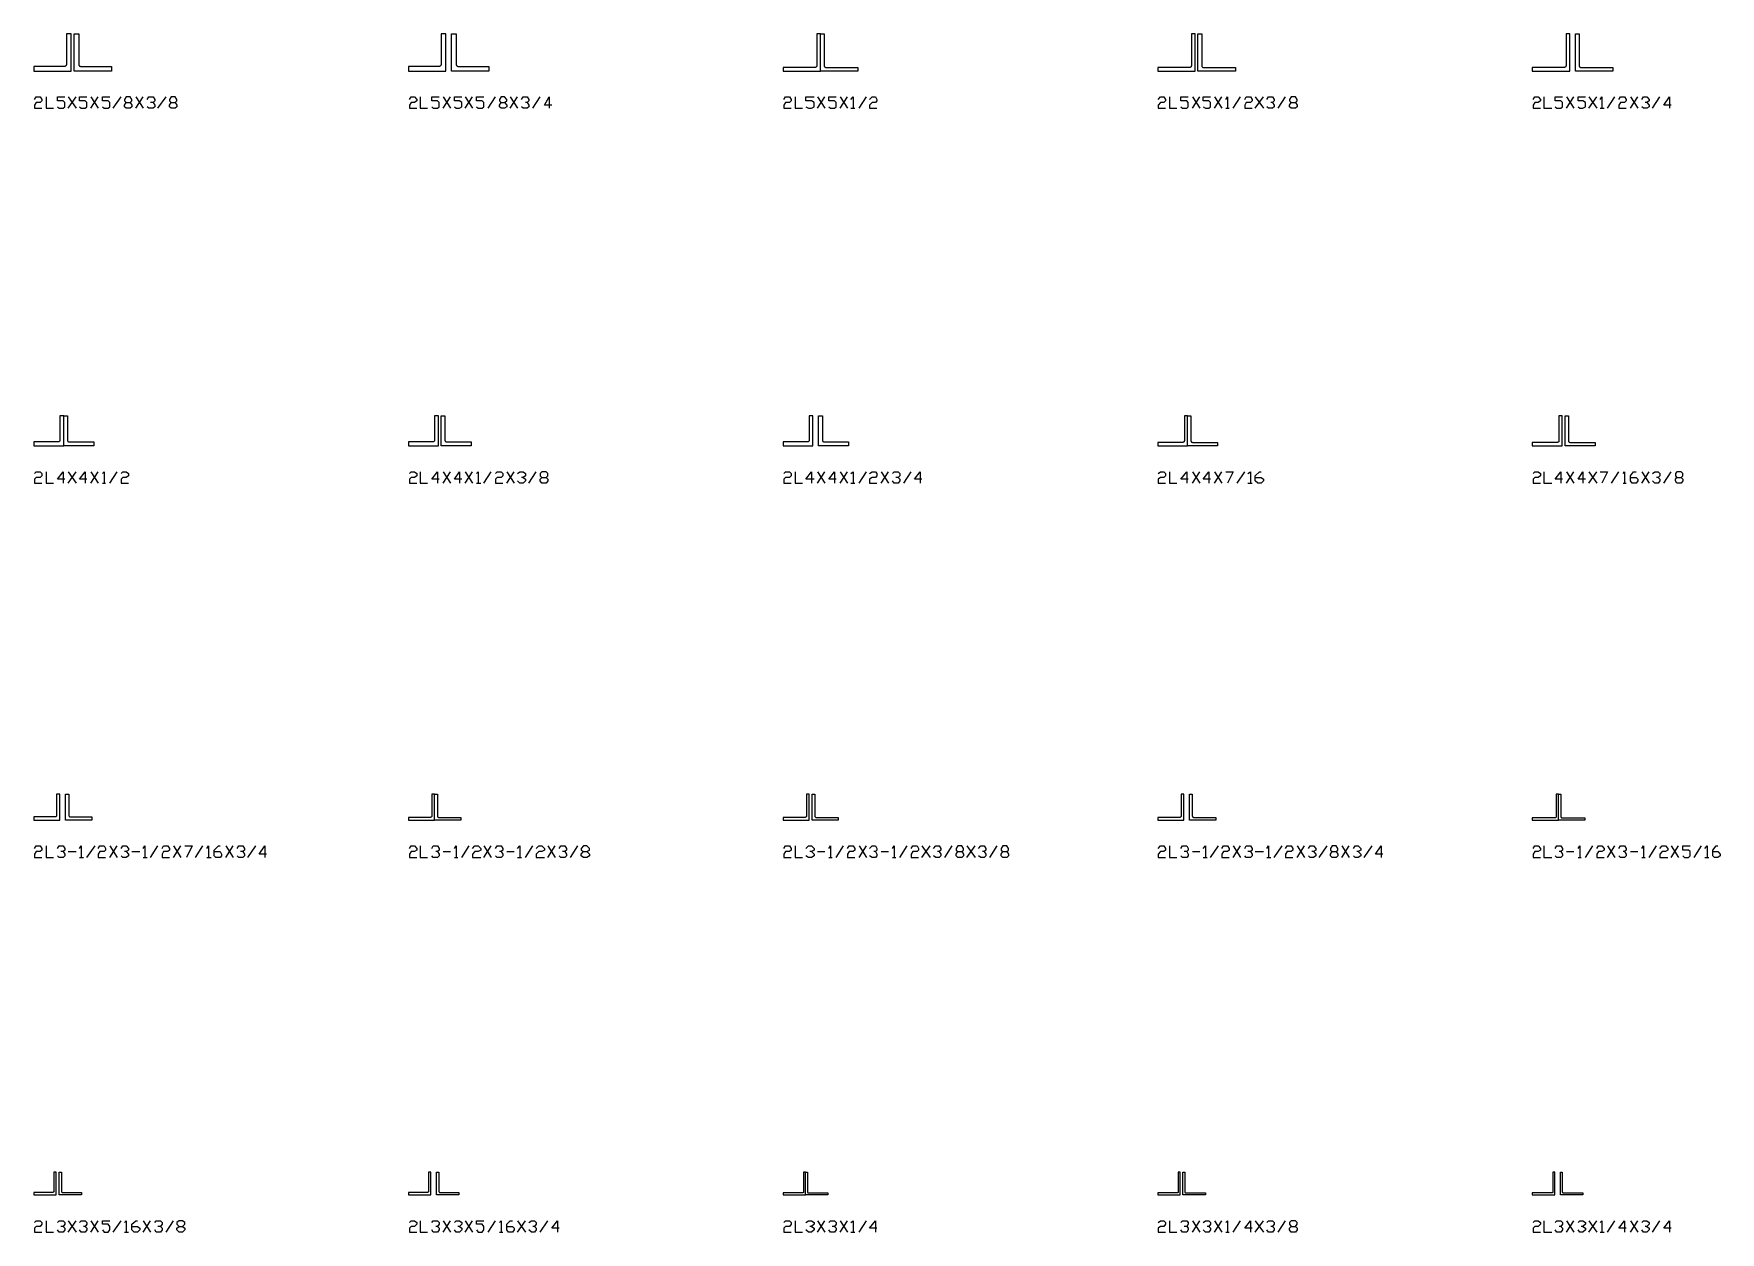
# Model space of a CAD drawing. Header units: inches. Extents: x 0 to 985, y -1555 to 12.
# Drawn here: x 250 to 475.1, y -355 to -195 of the extents above; entities that cross this region are included whole.
import ezdxf

# ---------------------------------------------------------------- set-up
doc = ezdxf.new("R2010")
doc.units = ezdxf.units.IN
doc.header["$MEASUREMENT"] = 0
doc.layers.add('AISC_STEEL', color=7, linetype='Continuous')

msp = doc.modelspace()

# ---------------------------------------------------------------- linework, layer by layer
at = {"color": 3, "lineweight": 0}
for points in [[(250.11, -203.76), (250.33, -203.43), (250.87, -203.43), (251.09, -203.76), (251.09, -203.97), (250.87, -204.19), (250.33, -204.19), (250.11, -204.52), (250.11, -204.96), (251.09, -204.96)], [(251.64, -203.43), (251.64, -204.96), (252.62, -204.96)], [(253.16, -204.74), (253.38, -204.96), (253.93, -204.96), (254.15, -204.74), (254.15, -204.19), (253.93, -203.97), (253.16, -203.97), (253.16, -203.43), (254.15, -203.43)], [(254.58, -204.96), (255.67, -203.43)], [(254.58, -203.43), (255.67, -204.96)], [(256.11, -204.74), (256.33, -204.96), (256.87, -204.96), (257.09, -204.74), (257.09, -204.19), (256.87, -203.97), (256.11, -203.97), (256.11, -203.43), (257.09, -203.43)], [(257.64, -204.96), (258.62, -203.43)], [(257.64, -203.43), (258.62, -204.96)], [(259.16, -204.74), (259.38, -204.96), (259.93, -204.96), (260.14, -204.74), (260.14, -204.19), (259.93, -203.97), (259.16, -203.97), (259.16, -203.43), (260.14, -203.43)], [(260.58, -204.96), (261.67, -203.43)], [(262.87, -204.19), (263.09, -204.52), (263.09, -204.74), (262.87, -204.96), (262.32, -204.96), (262.11, -204.74), (262.11, -204.52), (262.32, -204.19), (262.87, -204.19), (263.09, -203.97), (263.09, -203.76), (262.87, -203.43), (262.32, -203.43), (262.11, -203.76), (262.11, -203.97), (262.32, -204.19)], [(263.63, -204.96), (264.61, -203.43)], [(263.63, -203.43), (264.61, -204.96)], [(265.16, -203.76), (265.38, -203.43), (265.92, -203.43), (266.14, -203.76), (266.14, -203.97), (265.92, -204.19), (265.6, -204.19)], [(265.92, -204.19), (266.14, -204.52), (266.14, -204.74), (265.92, -204.96), (265.38, -204.96), (265.16, -204.74)], [(266.58, -204.96), (267.67, -203.43)], [(268.87, -204.19), (269.09, -204.52), (269.09, -204.74), (268.87, -204.96), (268.32, -204.96), (268.1, -204.74), (268.1, -204.52), (268.32, -204.19), (268.87, -204.19), (269.09, -203.97), (269.09, -203.76), (268.87, -203.43), (268.32, -203.43), (268.1, -203.76), (268.1, -203.97), (268.32, -204.19)], [(300.17, -203.76), (300.38, -203.43), (300.82, -203.43), (301.15, -203.76), (301.15, -203.97), (300.82, -204.19), (300.38, -204.19), (300.17, -204.52), (300.17, -204.96), (301.15, -204.96)], [(301.58, -203.43), (301.58, -204.96), (302.56, -204.96)], [(303.11, -204.74), (303.33, -204.96), (303.87, -204.96), (304.09, -204.74), (304.09, -204.19), (303.87, -203.97), (303.11, -203.97), (303.11, -203.43), (304.09, -203.43)], [(304.64, -204.96), (305.62, -203.43)], [(304.64, -203.43), (305.62, -204.96)], [(306.16, -204.74), (306.38, -204.96), (306.82, -204.96), (307.14, -204.74), (307.14, -204.19), (306.82, -203.97), (306.16, -203.97), (306.16, -203.43), (307.14, -203.43)], [(307.58, -204.96), (308.56, -203.43)], [(307.58, -203.43), (308.56, -204.96)], [(309.11, -204.74), (309.33, -204.96), (309.87, -204.96), (310.09, -204.74), (310.09, -204.19), (309.87, -203.97), (309.11, -203.97), (309.11, -203.43), (310.09, -203.43)], [(310.63, -204.96), (311.62, -203.43)], [(312.82, -204.19), (313.14, -204.52), (313.14, -204.74), (312.82, -204.96), (312.38, -204.96), (312.16, -204.74), (312.16, -204.52), (312.38, -204.19), (312.82, -204.19), (313.14, -203.97), (313.14, -203.76), (312.82, -203.43), (312.38, -203.43), (312.16, -203.76), (312.16, -203.97), (312.38, -204.19)], [(313.58, -204.96), (314.56, -203.43)], [(313.58, -203.43), (314.56, -204.96)], [(315.11, -203.76), (315.32, -203.43), (315.87, -203.43), (316.09, -203.76), (316.09, -203.97), (315.87, -204.19), (315.65, -204.19)], [(315.87, -204.19), (316.09, -204.52), (316.09, -204.74), (315.87, -204.96), (315.32, -204.96), (315.11, -204.74)], [(316.63, -204.96), (317.61, -203.43)], [(319.14, -204.52), (318.16, -204.52), (318.81, -203.43), (318.81, -204.96)], [(350.11, -203.76), (350.33, -203.43), (350.87, -203.43), (351.09, -203.76), (351.09, -203.97), (350.87, -204.19), (350.33, -204.19), (350.11, -204.52), (350.11, -204.96), (351.09, -204.96)], [(351.64, -203.43), (351.64, -204.96), (352.62, -204.96)], [(353.06, -204.74), (353.38, -204.96), (353.82, -204.96), (354.15, -204.74), (354.15, -204.19), (353.82, -203.97), (353.06, -203.97), (353.06, -203.43), (354.15, -203.43)], [(354.58, -204.96), (355.56, -203.43)], [(354.58, -203.43), (355.56, -204.96)], [(356.11, -204.74), (356.33, -204.96), (356.87, -204.96), (357.09, -204.74), (357.09, -204.19), (356.87, -203.97), (356.11, -203.97), (356.11, -203.43), (357.09, -203.43)], [(357.64, -204.96), (358.62, -203.43)], [(357.64, -203.43), (358.62, -204.96)], [(359.05, -203.76), (359.38, -203.43), (359.38, -204.96)], [(360.14, -204.96), (361.12, -203.43)], [(361.56, -203.76), (361.89, -203.43), (362.32, -203.43), (362.54, -203.76), (362.54, -203.97), (362.32, -204.19), (361.89, -204.19), (361.56, -204.52), (361.56, -204.96), (362.54, -204.96)], [(400.06, -203.76), (400.38, -203.43), (400.82, -203.43), (401.04, -203.76), (401.04, -203.97), (400.82, -204.19), (400.38, -204.19), (400.06, -204.52), (400.06, -204.96), (401.04, -204.96)], [(401.58, -203.43), (401.58, -204.96), (402.56, -204.96)], [(403.11, -204.74), (403.33, -204.96), (403.87, -204.96), (404.09, -204.74), (404.09, -204.19), (403.87, -203.97), (403.11, -203.97), (403.11, -203.43), (404.09, -203.43)], [(404.64, -204.96), (405.62, -203.43)], [(404.64, -203.43), (405.62, -204.96)], [(406.05, -204.74), (406.38, -204.96), (406.82, -204.96), (407.04, -204.74), (407.04, -204.19), (406.82, -203.97), (406.05, -203.97), (406.05, -203.43), (407.04, -203.43)], [(407.58, -204.96), (408.56, -203.43)], [(407.58, -203.43), (408.56, -204.96)], [(409.11, -203.76), (409.33, -203.43), (409.33, -204.96)], [(410.09, -204.96), (411.07, -203.43)], [(411.62, -203.76), (411.83, -203.43), (412.38, -203.43), (412.6, -203.76), (412.6, -203.97), (412.38, -204.19), (411.83, -204.19), (411.62, -204.52), (411.62, -204.96), (412.6, -204.96)], [(413.03, -204.96), (414.12, -203.43)], [(413.03, -203.43), (414.12, -204.96)], [(414.56, -203.76), (414.78, -203.43), (415.32, -203.43), (415.54, -203.76), (415.54, -203.97), (415.32, -204.19), (415.11, -204.19)], [(415.32, -204.19), (415.54, -204.52), (415.54, -204.74), (415.32, -204.96), (414.78, -204.96), (414.56, -204.74)], [(416.09, -204.96), (417.07, -203.43)], [(418.38, -204.19), (418.6, -204.52), (418.6, -204.74), (418.38, -204.96), (417.83, -204.96), (417.61, -204.74), (417.61, -204.52), (417.83, -204.19), (418.38, -204.19), (418.6, -203.97), (418.6, -203.76), (418.38, -203.43), (417.83, -203.43), (417.61, -203.76), (417.61, -203.97), (417.83, -204.19)], [(450.11, -203.76), (450.33, -203.43), (450.77, -203.43), (451.09, -203.76), (451.09, -203.97), (450.77, -204.19), (450.33, -204.19), (450.11, -204.52), (450.11, -204.96), (451.09, -204.96)], [(451.53, -203.43), (451.53, -204.96), (452.62, -204.96)], [(453.06, -204.74), (453.27, -204.96), (453.82, -204.96), (454.04, -204.74), (454.04, -204.19), (453.82, -203.97), (453.06, -203.97), (453.06, -203.43), (454.04, -203.43)], [(454.58, -204.96), (455.56, -203.43)], [(454.58, -203.43), (455.56, -204.96)], [(456.11, -204.74), (456.33, -204.96), (456.76, -204.96), (457.09, -204.74), (457.09, -204.19), (456.76, -203.97), (456.11, -203.97), (456.11, -203.43), (457.09, -203.43)], [(457.53, -204.96), (458.62, -203.43)], [(457.53, -203.43), (458.62, -204.96)], [(459.05, -203.76), (459.27, -203.43), (459.27, -204.96)], [(460.03, -204.96), (461.02, -203.43)], [(461.56, -203.76), (461.78, -203.43), (462.32, -203.43), (462.54, -203.76), (462.54, -203.97), (462.32, -204.19), (461.78, -204.19), (461.56, -204.52), (461.56, -204.96), (462.54, -204.96)], [(463.09, -204.96), (464.07, -203.43)], [(463.09, -203.43), (464.07, -204.96)], [(464.61, -203.76), (464.83, -203.43), (465.27, -203.43), (465.6, -203.76), (465.6, -203.97), (465.27, -204.19), (465.05, -204.19)], [(465.27, -204.19), (465.6, -204.52), (465.6, -204.74), (465.27, -204.96), (464.83, -204.96), (464.61, -204.74)], [(466.03, -204.96), (467.01, -203.43)], [(468.54, -204.52), (467.56, -204.52), (468.32, -203.43), (468.32, -204.96)], [(359.05, -204.96), (359.6, -204.96)], [(409.11, -204.96), (409.54, -204.96)], [(459.05, -204.96), (459.6, -204.96)], [(250.11, -253.7), (250.33, -253.48), (250.87, -253.48), (251.09, -253.7), (251.09, -254.03), (250.87, -254.25), (250.33, -254.25), (250.11, -254.47), (250.11, -255.01), (251.09, -255.01)], [(251.64, -253.48), (251.64, -255.01), (252.62, -255.01)], [(254.15, -254.47), (253.16, -254.47), (253.93, -253.48), (253.93, -255.01)], [(254.58, -255.01), (255.67, -253.48)], [(254.58, -253.48), (255.67, -255.01)], [(257.09, -254.47), (256.11, -254.47), (256.87, -253.48), (256.87, -255.01)], [(257.64, -255.01), (258.62, -253.48)], [(257.64, -253.48), (258.62, -255.01)], [(259.16, -253.7), (259.38, -253.48), (259.38, -255.01)], [(260.14, -255.01), (261.12, -253.48)], [(261.67, -253.7), (261.89, -253.48), (262.32, -253.48), (262.65, -253.7), (262.65, -254.03), (262.32, -254.25), (261.89, -254.25), (261.67, -254.47), (261.67, -255.01), (262.65, -255.01)], [(300.17, -253.7), (300.38, -253.48), (300.82, -253.48), (301.15, -253.7), (301.15, -254.03), (300.82, -254.25), (300.38, -254.25), (300.17, -254.47), (300.17, -255.01), (301.15, -255.01)], [(301.58, -253.48), (301.58, -255.01), (302.56, -255.01)], [(304.09, -254.47), (303.11, -254.47), (303.87, -253.48), (303.87, -255.01)], [(304.64, -255.01), (305.62, -253.48)], [(304.64, -253.48), (305.62, -255.01)], [(307.14, -254.47), (306.16, -254.47), (306.82, -253.48), (306.82, -255.01)], [(307.58, -255.01), (308.56, -253.48)], [(307.58, -253.48), (308.56, -255.01)], [(309.11, -253.7), (309.33, -253.48), (309.33, -255.01)], [(310.09, -255.01), (311.07, -253.48)], [(311.62, -253.7), (311.83, -253.48), (312.38, -253.48), (312.6, -253.7), (312.6, -254.03), (312.38, -254.25), (311.83, -254.25), (311.62, -254.47), (311.62, -255.01), (312.6, -255.01)], [(313.14, -255.01), (314.12, -253.48)], [(313.14, -253.48), (314.12, -255.01)], [(314.56, -253.7), (314.89, -253.48), (315.32, -253.48), (315.65, -253.7), (315.65, -254.03), (315.32, -254.25), (315.11, -254.25)], [(315.32, -254.25), (315.65, -254.47), (315.65, -254.68), (315.32, -255.01), (314.89, -255.01), (314.56, -254.68)], [(316.09, -255.01), (317.07, -253.48)], [(318.38, -254.25), (318.59, -254.47), (318.59, -254.68), (318.38, -255.01), (317.83, -255.01), (317.61, -254.68), (317.61, -254.47), (317.83, -254.25), (318.38, -254.25), (318.59, -254.03), (318.59, -253.7), (318.38, -253.48), (317.83, -253.48), (317.61, -253.7), (317.61, -254.03), (317.83, -254.25)], [(350.11, -253.7), (350.33, -253.48), (350.87, -253.48), (351.09, -253.7), (351.09, -254.03), (350.87, -254.25), (350.33, -254.25), (350.11, -254.47), (350.11, -255.01), (351.09, -255.01)], [(351.64, -253.48), (351.64, -255.01), (352.62, -255.01)], [(354.15, -254.47), (353.06, -254.47), (353.82, -253.48), (353.82, -255.01)], [(354.58, -255.01), (355.56, -253.48)], [(354.58, -253.48), (355.56, -255.01)], [(357.09, -254.47), (356.11, -254.47), (356.87, -253.48), (356.87, -255.01)], [(357.64, -255.01), (358.62, -253.48)], [(357.64, -253.48), (358.62, -255.01)], [(359.05, -253.7), (359.38, -253.48), (359.38, -255.01)], [(360.14, -255.01), (361.12, -253.48)], [(361.56, -253.7), (361.89, -253.48), (362.32, -253.48), (362.54, -253.7), (362.54, -254.03), (362.32, -254.25), (361.89, -254.25), (361.56, -254.47), (361.56, -255.01), (362.54, -255.01)], [(363.09, -255.01), (364.07, -253.48)], [(363.09, -253.48), (364.07, -255.01)], [(364.61, -253.7), (364.83, -253.48), (365.38, -253.48), (365.6, -253.7), (365.6, -254.03), (365.38, -254.25), (365.05, -254.25)], [(365.38, -254.25), (365.6, -254.47), (365.6, -254.68), (365.38, -255.01), (364.83, -255.01), (364.61, -254.68)], [(366.14, -255.01), (367.12, -253.48)], [(368.54, -254.47), (367.56, -254.47), (368.32, -253.48), (368.32, -255.01)], [(400.06, -253.7), (400.38, -253.48), (400.82, -253.48), (401.04, -253.7), (401.04, -254.03), (400.82, -254.25), (400.38, -254.25), (400.06, -254.47), (400.06, -255.01), (401.04, -255.01)], [(401.58, -253.48), (401.58, -255.01), (402.56, -255.01)], [(404.09, -254.47), (403.11, -254.47), (403.87, -253.48), (403.87, -255.01)], [(404.64, -255.01), (405.62, -253.48)], [(404.64, -253.48), (405.62, -255.01)], [(407.04, -254.47), (406.05, -254.47), (406.82, -253.48), (406.82, -255.01)], [(407.58, -255.01), (408.56, -253.48)], [(407.58, -253.48), (408.56, -255.01)], [(409.11, -253.48), (410.09, -253.48), (409.33, -255.01)], [(410.63, -255.01), (411.62, -253.48)], [(412.05, -253.7), (412.38, -253.48), (412.38, -255.01)], [(413.03, -254.25), (413.8, -254.25), (414.12, -254.47), (414.12, -254.68), (413.8, -255.01), (413.36, -255.01), (413.03, -254.68), (413.03, -254.03), (413.58, -253.48), (413.8, -253.48)], [(450.11, -253.7), (450.33, -253.48), (450.77, -253.48), (451.09, -253.7), (451.09, -254.03), (450.77, -254.25), (450.33, -254.25), (450.11, -254.47), (450.11, -255.01), (451.09, -255.01)], [(451.53, -253.48), (451.53, -255.01), (452.62, -255.01)], [(454.04, -254.47), (453.06, -254.47), (453.82, -253.48), (453.82, -255.01)], [(454.58, -255.01), (455.56, -253.48)], [(454.58, -253.48), (455.56, -255.01)], [(457.09, -254.47), (456.11, -254.47), (456.76, -253.48), (456.76, -255.01)], [(457.53, -255.01), (458.62, -253.48)], [(457.53, -253.48), (458.62, -255.01)], [(459.05, -253.48), (460.03, -253.48), (459.27, -255.01)], [(460.58, -255.01), (461.56, -253.48)], [(462.11, -253.7), (462.32, -253.48), (462.32, -255.01)], [(463.09, -254.25), (463.85, -254.25), (464.07, -254.47), (464.07, -254.68), (463.85, -255.01), (463.31, -255.01), (463.09, -254.68), (463.09, -254.03), (463.52, -253.48), (463.85, -253.48)], [(464.61, -255.01), (465.6, -253.48)], [(464.61, -253.48), (465.6, -255.01)], [(466.03, -253.7), (466.36, -253.48), (466.8, -253.48), (467.01, -253.7), (467.01, -254.03), (466.8, -254.25), (466.58, -254.25)], [(466.8, -254.25), (467.01, -254.47), (467.01, -254.68), (466.8, -255.01), (466.36, -255.01), (466.03, -254.68)], [(467.56, -255.01), (468.54, -253.48)], [(469.85, -254.25), (470.07, -254.47), (470.07, -254.68), (469.85, -255.01), (469.3, -255.01), (469.09, -254.68), (469.09, -254.47), (469.3, -254.25), (469.85, -254.25), (470.07, -254.03), (470.07, -253.7), (469.85, -253.48), (469.3, -253.48), (469.09, -253.7), (469.09, -254.03), (469.3, -254.25)], [(259.16, -255.01), (259.6, -255.01)], [(309.11, -255.01), (309.65, -255.01)], [(359.05, -255.01), (359.6, -255.01)], [(412.05, -255.01), (412.6, -255.01)], [(462.11, -255.01), (462.54, -255.01)], [(250.11, -303.76), (250.33, -303.43), (250.87, -303.43), (251.09, -303.76), (251.09, -303.98), (250.87, -304.19), (250.33, -304.19), (250.11, -304.52), (250.11, -304.96), (251.09, -304.96)], [(251.64, -303.43), (251.64, -304.96), (252.62, -304.96)], [(253.16, -303.76), (253.38, -303.43), (253.93, -303.43), (254.15, -303.76), (254.15, -303.98), (253.93, -304.19), (253.6, -304.19)], [(256.11, -303.76), (256.33, -303.43), (256.33, -304.96)], [(257.09, -304.96), (258.18, -303.43)], [(258.62, -303.76), (258.83, -303.43), (259.38, -303.43), (259.6, -303.76), (259.6, -303.98), (259.38, -304.19), (258.83, -304.19), (258.62, -304.52), (258.62, -304.96), (259.6, -304.96)], [(260.14, -304.96), (261.12, -303.43)], [(260.14, -303.43), (261.12, -304.96)], [(261.67, -303.76), (261.89, -303.43), (262.32, -303.43), (262.65, -303.76), (262.65, -303.98), (262.32, -304.19), (262.11, -304.19)], [(264.61, -303.76), (264.83, -303.43), (264.83, -304.96)], [(265.6, -304.96), (266.58, -303.43)], [(267.12, -303.76), (267.34, -303.43), (267.89, -303.43), (268.1, -303.76), (268.1, -303.98), (267.89, -304.19), (267.34, -304.19), (267.12, -304.52), (267.12, -304.96), (268.1, -304.96)], [(268.65, -304.96), (269.63, -303.43)], [(268.65, -303.43), (269.63, -304.96)], [(270.18, -303.43), (271.16, -303.43), (270.39, -304.96)], [(271.59, -304.96), (272.58, -303.43)], [(273.12, -303.76), (273.34, -303.43), (273.34, -304.96)], [(274.1, -304.19), (274.87, -304.19), (275.08, -304.52), (275.08, -304.74), (274.87, -304.96), (274.32, -304.96), (274.1, -304.74), (274.1, -303.98), (274.65, -303.43), (274.87, -303.43)], [(275.63, -304.96), (276.61, -303.43)], [(275.63, -303.43), (276.61, -304.96)], [(277.16, -303.76), (277.37, -303.43), (277.92, -303.43), (278.14, -303.76), (278.14, -303.98), (277.92, -304.19), (277.59, -304.19)], [(278.57, -304.96), (279.66, -303.43)], [(281.08, -304.52), (280.1, -304.52), (280.86, -303.43), (280.86, -304.96)], [(300.17, -303.76), (300.38, -303.43), (300.82, -303.43), (301.15, -303.76), (301.15, -303.98), (300.82, -304.19), (300.38, -304.19), (300.17, -304.52), (300.17, -304.96), (301.15, -304.96)], [(301.58, -303.43), (301.58, -304.96), (302.56, -304.96)], [(303.11, -303.76), (303.33, -303.43), (303.87, -303.43), (304.09, -303.76), (304.09, -303.98), (303.87, -304.19), (303.65, -304.19)], [(306.16, -303.76), (306.38, -303.43), (306.38, -304.96)], [(307.14, -304.96), (308.13, -303.43)], [(308.56, -303.76), (308.89, -303.43), (309.33, -303.43), (309.65, -303.76), (309.65, -303.98), (309.33, -304.19), (308.89, -304.19), (308.56, -304.52), (308.56, -304.96), (309.65, -304.96)], [(310.09, -304.96), (311.07, -303.43)], [(310.09, -303.43), (311.07, -304.96)], [(311.62, -303.76), (311.83, -303.43), (312.38, -303.43), (312.6, -303.76), (312.6, -303.98), (312.38, -304.19), (312.16, -304.19)], [(314.56, -303.76), (314.89, -303.43), (314.89, -304.96)], [(315.65, -304.96), (316.63, -303.43)], [(317.07, -303.76), (317.4, -303.43), (317.83, -303.43), (318.16, -303.76), (318.16, -303.98), (317.83, -304.19), (317.4, -304.19), (317.07, -304.52), (317.07, -304.96), (318.16, -304.96)], [(318.59, -304.96), (319.58, -303.43)], [(318.59, -303.43), (319.58, -304.96)], [(320.12, -303.76), (320.34, -303.43), (320.89, -303.43), (321.1, -303.76), (321.1, -303.98), (320.89, -304.19), (320.56, -304.19)], [(321.65, -304.96), (322.63, -303.43)], [(323.83, -304.19), (324.16, -304.52), (324.16, -304.74), (323.83, -304.96), (323.39, -304.96), (323.07, -304.74), (323.07, -304.52), (323.39, -304.19), (323.83, -304.19), (324.16, -303.98), (324.16, -303.76), (323.83, -303.43), (323.39, -303.43), (323.07, -303.76), (323.07, -303.98), (323.39, -304.19)], [(350.11, -303.76), (350.33, -303.43), (350.87, -303.43), (351.09, -303.76), (351.09, -303.98), (350.87, -304.19), (350.33, -304.19), (350.11, -304.52), (350.11, -304.96), (351.09, -304.96)], [(351.64, -303.43), (351.64, -304.96), (352.62, -304.96)], [(353.06, -303.76), (353.38, -303.43), (353.82, -303.43), (354.15, -303.76), (354.15, -303.98), (353.82, -304.19), (353.6, -304.19)], [(356.11, -303.76), (356.33, -303.43), (356.33, -304.96)], [(357.09, -304.96), (358.07, -303.43)], [(358.62, -303.76), (358.83, -303.43), (359.38, -303.43), (359.6, -303.76), (359.6, -303.98), (359.38, -304.19), (358.83, -304.19), (358.62, -304.52), (358.62, -304.96), (359.6, -304.96)], [(360.14, -304.96), (361.12, -303.43)], [(360.14, -303.43), (361.12, -304.96)], [(361.56, -303.76), (361.89, -303.43), (362.32, -303.43), (362.54, -303.76), (362.54, -303.98), (362.32, -304.19), (362.11, -304.19)], [(364.61, -303.76), (364.83, -303.43), (364.83, -304.96)], [(365.6, -304.96), (366.58, -303.43)], [(367.12, -303.76), (367.34, -303.43), (367.89, -303.43), (368.1, -303.76), (368.1, -303.98), (367.89, -304.19), (367.34, -304.19), (367.12, -304.52), (367.12, -304.96), (368.1, -304.96)], [(368.54, -304.96), (369.63, -303.43)], [(368.54, -303.43), (369.63, -304.96)], [(370.07, -303.76), (370.39, -303.43), (370.83, -303.43), (371.05, -303.76), (371.05, -303.98), (370.83, -304.19), (370.61, -304.19)], [(371.59, -304.96), (372.58, -303.43)], [(373.88, -304.19), (374.1, -304.52), (374.1, -304.74), (373.88, -304.96), (373.34, -304.96), (373.12, -304.74), (373.12, -304.52), (373.34, -304.19), (373.88, -304.19), (374.1, -303.98), (374.1, -303.76), (373.88, -303.43), (373.34, -303.43), (373.12, -303.76), (373.12, -303.98), (373.34, -304.19)], [(374.54, -304.96), (375.63, -303.43)], [(374.54, -303.43), (375.63, -304.96)], [(376.07, -303.76), (376.39, -303.43), (376.83, -303.43), (377.05, -303.76), (377.05, -303.98), (376.83, -304.19), (376.61, -304.19)], [(377.59, -304.96), (378.57, -303.43)], [(379.88, -304.19), (380.1, -304.52), (380.1, -304.74), (379.88, -304.96), (379.34, -304.96), (379.12, -304.74), (379.12, -304.52), (379.34, -304.19), (379.88, -304.19), (380.1, -303.98), (380.1, -303.76), (379.88, -303.43), (379.34, -303.43), (379.12, -303.76), (379.12, -303.98), (379.34, -304.19)], [(400.06, -303.76), (400.38, -303.43), (400.82, -303.43), (401.04, -303.76), (401.04, -303.98), (400.82, -304.19), (400.38, -304.19), (400.06, -304.52), (400.06, -304.96), (401.04, -304.96)], [(401.58, -303.43), (401.58, -304.96), (402.56, -304.96)], [(403.11, -303.76), (403.33, -303.43), (403.87, -303.43), (404.09, -303.76), (404.09, -303.98), (403.87, -304.19), (403.55, -304.19)], [(406.05, -303.76), (406.38, -303.43), (406.38, -304.96)], [(407.04, -304.96), (408.13, -303.43)], [(408.56, -303.76), (408.78, -303.43), (409.33, -303.43), (409.54, -303.76), (409.54, -303.98), (409.33, -304.19), (408.78, -304.19), (408.56, -304.52), (408.56, -304.96), (409.54, -304.96)], [(410.09, -304.96), (411.07, -303.43)], [(410.09, -303.43), (411.07, -304.96)], [(411.62, -303.76), (411.83, -303.43), (412.38, -303.43), (412.6, -303.76), (412.6, -303.98), (412.38, -304.19), (412.05, -304.19)], [(414.56, -303.76), (414.78, -303.43), (414.78, -304.96)], [(415.54, -304.96), (416.63, -303.43)], [(417.07, -303.76), (417.29, -303.43), (417.83, -303.43), (418.05, -303.76), (418.05, -303.98), (417.83, -304.19), (417.29, -304.19), (417.07, -304.52), (417.07, -304.96), (418.05, -304.96)], [(418.6, -304.96), (419.58, -303.43)], [(418.6, -303.43), (419.58, -304.96)], [(420.12, -303.76), (420.34, -303.43), (420.78, -303.43), (421.1, -303.76), (421.1, -303.98), (420.78, -304.19), (420.56, -304.19)], [(421.54, -304.96), (422.63, -303.43)], [(423.83, -304.19), (424.05, -304.52), (424.05, -304.74), (423.83, -304.96), (423.28, -304.96), (423.07, -304.74), (423.07, -304.52), (423.28, -304.19), (423.83, -304.19), (424.05, -303.98), (424.05, -303.76), (423.83, -303.43), (423.28, -303.43), (423.07, -303.76), (423.07, -303.98), (423.28, -304.19)], [(424.59, -304.96), (425.57, -303.43)], [(424.59, -303.43), (425.57, -304.96)], [(426.12, -303.76), (426.34, -303.43), (426.77, -303.43), (427.1, -303.76), (427.1, -303.98), (426.77, -304.19), (426.56, -304.19)], [(427.54, -304.96), (428.63, -303.43)], [(430.05, -304.52), (429.06, -304.52), (429.83, -303.43), (429.83, -304.96)], [(450.11, -303.76), (450.33, -303.43), (450.77, -303.43), (451.09, -303.76), (451.09, -303.98), (450.77, -304.19), (450.33, -304.19), (450.11, -304.52), (450.11, -304.96), (451.09, -304.96)], [(451.53, -303.43), (451.53, -304.96), (452.62, -304.96)], [(453.06, -303.76), (453.27, -303.43), (453.82, -303.43), (454.04, -303.76), (454.04, -303.98), (453.82, -304.19), (453.6, -304.19)], [(456.11, -303.76), (456.33, -303.43), (456.33, -304.96)], [(457.09, -304.96), (458.07, -303.43)], [(458.62, -303.76), (458.84, -303.43), (459.27, -303.43), (459.6, -303.76), (459.6, -303.98), (459.27, -304.19), (458.84, -304.19), (458.62, -304.52), (458.62, -304.96), (459.6, -304.96)], [(460.03, -304.96), (461.02, -303.43)], [(460.03, -303.43), (461.02, -304.96)], [(461.56, -303.76), (461.78, -303.43), (462.32, -303.43), (462.54, -303.76), (462.54, -303.98), (462.32, -304.19), (462.11, -304.19)], [(464.61, -303.76), (464.83, -303.43), (464.83, -304.96)], [(465.6, -304.96), (466.58, -303.43)], [(467.01, -303.76), (467.34, -303.43), (467.78, -303.43), (468.1, -303.76), (468.1, -303.98), (467.78, -304.19), (467.34, -304.19), (467.01, -304.52), (467.01, -304.96), (468.1, -304.96)], [(468.54, -304.96), (469.52, -303.43)], [(468.54, -303.43), (469.52, -304.96)], [(470.07, -304.74), (470.29, -304.96), (470.83, -304.96), (471.05, -304.74), (471.05, -304.19), (470.83, -303.98), (470.07, -303.98), (470.07, -303.43), (471.05, -303.43)], [(471.59, -304.96), (472.58, -303.43)], [(473.01, -303.76), (473.34, -303.43), (473.34, -304.96)], [(474.1, -304.19), (474.76, -304.19), (475.08, -304.52), (475.08, -304.74), (474.76, -304.96), (474.32, -304.96), (474.1, -304.74), (474.1, -303.98), (474.54, -303.43), (474.76, -303.43)], [(253.93, -304.19), (254.15, -304.52), (254.15, -304.74), (253.93, -304.96), (253.38, -304.96), (253.16, -304.74)], [(254.58, -304.19), (255.67, -304.19)], [(256.11, -304.96), (256.65, -304.96)], [(262.32, -304.19), (262.65, -304.52), (262.65, -304.74), (262.32, -304.96), (261.89, -304.96), (261.67, -304.74)], [(263.09, -304.19), (264.18, -304.19)], [(264.61, -304.96), (265.16, -304.96)], [(273.12, -304.96), (273.67, -304.96)], [(277.92, -304.19), (278.14, -304.52), (278.14, -304.74), (277.92, -304.96), (277.37, -304.96), (277.16, -304.74)], [(303.87, -304.19), (304.09, -304.52), (304.09, -304.74), (303.87, -304.96), (303.33, -304.96), (303.11, -304.74)], [(304.64, -304.19), (305.62, -304.19)], [(306.16, -304.96), (306.6, -304.96)], [(312.38, -304.19), (312.6, -304.52), (312.6, -304.74), (312.38, -304.96), (311.83, -304.96), (311.62, -304.74)], [(313.14, -304.19), (314.12, -304.19)], [(314.56, -304.96), (315.11, -304.96)], [(320.89, -304.19), (321.1, -304.52), (321.1, -304.74), (320.89, -304.96), (320.34, -304.96), (320.12, -304.74)], [(353.82, -304.19), (354.15, -304.52), (354.15, -304.74), (353.82, -304.96), (353.38, -304.96), (353.06, -304.74)], [(354.58, -304.19), (355.56, -304.19)], [(356.11, -304.96), (356.54, -304.96)], [(362.32, -304.19), (362.54, -304.52), (362.54, -304.74), (362.32, -304.96), (361.89, -304.96), (361.56, -304.74)], [(363.09, -304.19), (364.07, -304.19)], [(364.61, -304.96), (365.05, -304.96)], [(370.83, -304.19), (371.05, -304.52), (371.05, -304.74), (370.83, -304.96), (370.39, -304.96), (370.07, -304.74)], [(376.83, -304.19), (377.05, -304.52), (377.05, -304.74), (376.83, -304.96), (376.39, -304.96), (376.07, -304.74)], [(403.87, -304.19), (404.09, -304.52), (404.09, -304.74), (403.87, -304.96), (403.33, -304.96), (403.11, -304.74)], [(404.64, -304.19), (405.62, -304.19)], [(406.05, -304.96), (406.6, -304.96)], [(412.38, -304.19), (412.6, -304.52), (412.6, -304.74), (412.38, -304.96), (411.83, -304.96), (411.62, -304.74)], [(413.03, -304.19), (414.12, -304.19)], [(414.56, -304.96), (415.11, -304.96)], [(420.78, -304.19), (421.1, -304.52), (421.1, -304.74), (420.78, -304.96), (420.34, -304.96), (420.12, -304.74)], [(426.77, -304.19), (427.1, -304.52), (427.1, -304.74), (426.77, -304.96), (426.34, -304.96), (426.12, -304.74)], [(453.82, -304.19), (454.04, -304.52), (454.04, -304.74), (453.82, -304.96), (453.27, -304.96), (453.06, -304.74)], [(454.58, -304.19), (455.56, -304.19)], [(456.11, -304.96), (456.54, -304.96)], [(462.32, -304.19), (462.54, -304.52), (462.54, -304.74), (462.32, -304.96), (461.78, -304.96), (461.56, -304.74)], [(463.09, -304.19), (464.07, -304.19)], [(464.61, -304.96), (465.05, -304.96)], [(473.01, -304.96), (473.56, -304.96)], [(250.11, -353.7), (250.33, -353.48), (250.87, -353.48), (251.09, -353.7), (251.09, -353.92), (250.87, -354.25), (250.33, -354.25), (250.11, -354.47), (250.11, -355.01), (251.09, -355.01)], [(251.64, -353.48), (251.64, -355.01), (252.62, -355.01)], [(253.16, -353.7), (253.38, -353.48), (253.93, -353.48), (254.15, -353.7), (254.15, -353.92), (253.93, -354.25), (253.6, -354.25)], [(253.93, -354.25), (254.15, -354.47), (254.15, -354.68), (253.93, -355.01), (253.38, -355.01), (253.16, -354.68)], [(254.58, -355.01), (255.67, -353.48)], [(254.58, -353.48), (255.67, -355.01)], [(256.11, -353.7), (256.33, -353.48), (256.87, -353.48), (257.09, -353.7), (257.09, -353.92), (256.87, -354.25), (256.65, -354.25)], [(256.87, -354.25), (257.09, -354.47), (257.09, -354.68), (256.87, -355.01), (256.33, -355.01), (256.11, -354.68)], [(257.64, -355.01), (258.62, -353.48)], [(257.64, -353.48), (258.62, -355.01)], [(259.16, -354.68), (259.38, -355.01), (259.93, -355.01), (260.14, -354.68), (260.14, -354.25), (259.93, -353.92), (259.16, -353.92), (259.16, -353.48), (260.14, -353.48)], [(260.58, -355.01), (261.67, -353.48)], [(262.11, -353.7), (262.32, -353.48), (262.32, -355.01)], [(262.11, -355.01), (262.65, -355.01)], [(263.09, -354.25), (263.85, -354.25), (264.18, -354.47), (264.18, -354.68), (263.85, -355.01), (263.41, -355.01), (263.09, -354.68), (263.09, -353.92), (263.63, -353.48), (263.85, -353.48)], [(264.61, -355.01), (265.6, -353.48)], [(264.61, -353.48), (265.6, -355.01)], [(266.14, -353.7), (266.36, -353.48), (266.9, -353.48), (267.12, -353.7), (267.12, -353.92), (266.9, -354.25), (266.58, -354.25)], [(266.9, -354.25), (267.12, -354.47), (267.12, -354.68), (266.9, -355.01), (266.36, -355.01), (266.14, -354.68)], [(267.67, -355.01), (268.65, -353.48)], [(269.85, -354.25), (270.18, -354.47), (270.18, -354.68), (269.85, -355.01), (269.41, -355.01), (269.09, -354.68), (269.09, -354.47), (269.41, -354.25), (269.85, -354.25), (270.18, -353.92), (270.18, -353.7), (269.85, -353.48), (269.41, -353.48), (269.09, -353.7), (269.09, -353.92), (269.41, -354.25)], [(300.17, -353.7), (300.38, -353.48), (300.82, -353.48), (301.15, -353.7), (301.15, -353.92), (300.82, -354.25), (300.38, -354.25), (300.17, -354.47), (300.17, -355.01), (301.15, -355.01)], [(301.58, -353.48), (301.58, -355.01), (302.56, -355.01)], [(303.11, -353.7), (303.33, -353.48), (303.87, -353.48), (304.09, -353.7), (304.09, -353.92), (303.87, -354.25), (303.65, -354.25)], [(303.87, -354.25), (304.09, -354.47), (304.09, -354.68), (303.87, -355.01), (303.33, -355.01), (303.11, -354.68)], [(304.64, -355.01), (305.62, -353.48)], [(304.64, -353.48), (305.62, -355.01)], [(306.16, -353.7), (306.38, -353.48), (306.82, -353.48), (307.14, -353.7), (307.14, -353.92), (306.82, -354.25), (306.6, -354.25)], [(306.82, -354.25), (307.14, -354.47), (307.14, -354.68), (306.82, -355.01), (306.38, -355.01), (306.16, -354.68)], [(307.58, -355.01), (308.56, -353.48)], [(307.58, -353.48), (308.56, -355.01)], [(309.11, -354.68), (309.33, -355.01), (309.87, -355.01), (310.09, -354.68), (310.09, -354.25), (309.87, -353.92), (309.11, -353.92), (309.11, -353.48), (310.09, -353.48)], [(310.63, -355.01), (311.62, -353.48)], [(312.16, -353.7), (312.38, -353.48), (312.38, -355.01)], [(312.16, -355.01), (312.6, -355.01)], [(313.14, -354.25), (313.91, -354.25), (314.12, -354.47), (314.12, -354.68), (313.91, -355.01), (313.36, -355.01), (313.14, -354.68), (313.14, -353.92), (313.58, -353.48), (313.91, -353.48)], [(314.56, -355.01), (315.65, -353.48)], [(314.56, -353.48), (315.65, -355.01)], [(316.09, -353.7), (316.41, -353.48), (316.85, -353.48), (317.07, -353.7), (317.07, -353.92), (316.85, -354.25), (316.63, -354.25)], [(316.85, -354.25), (317.07, -354.47), (317.07, -354.68), (316.85, -355.01), (316.41, -355.01), (316.09, -354.68)], [(317.61, -355.01), (318.59, -353.48)], [(320.12, -354.47), (319.14, -354.47), (319.9, -353.48), (319.9, -355.01)], [(350.11, -353.7), (350.33, -353.48), (350.87, -353.48), (351.09, -353.7), (351.09, -353.92), (350.87, -354.25), (350.33, -354.25), (350.11, -354.47), (350.11, -355.01), (351.09, -355.01)], [(351.64, -353.48), (351.64, -355.01), (352.62, -355.01)], [(353.06, -353.7), (353.38, -353.48), (353.82, -353.48), (354.15, -353.7), (354.15, -353.92), (353.82, -354.25), (353.6, -354.25)], [(353.82, -354.25), (354.15, -354.47), (354.15, -354.68), (353.82, -355.01), (353.38, -355.01), (353.06, -354.68)], [(354.58, -355.01), (355.56, -353.48)], [(354.58, -353.48), (355.56, -355.01)], [(356.11, -353.7), (356.33, -353.48), (356.87, -353.48), (357.09, -353.7), (357.09, -353.92), (356.87, -354.25), (356.54, -354.25)], [(356.87, -354.25), (357.09, -354.47), (357.09, -354.68), (356.87, -355.01), (356.33, -355.01), (356.11, -354.68)], [(357.64, -355.01), (358.62, -353.48)], [(357.64, -353.48), (358.62, -355.01)], [(359.05, -353.7), (359.38, -353.48), (359.38, -355.01)], [(359.05, -355.01), (359.6, -355.01)], [(360.14, -355.01), (361.12, -353.48)], [(362.54, -354.47), (361.56, -354.47), (362.32, -353.48), (362.32, -355.01)], [(400.06, -353.7), (400.38, -353.48), (400.82, -353.48), (401.04, -353.7), (401.04, -353.92), (400.82, -354.25), (400.38, -354.25), (400.06, -354.47), (400.06, -355.01), (401.04, -355.01)], [(401.58, -353.48), (401.58, -355.01), (402.56, -355.01)], [(403.11, -353.7), (403.33, -353.48), (403.87, -353.48), (404.09, -353.7), (404.09, -353.92), (403.87, -354.25), (403.55, -354.25)], [(403.87, -354.25), (404.09, -354.47), (404.09, -354.68), (403.87, -355.01), (403.33, -355.01), (403.11, -354.68)], [(404.64, -355.01), (405.62, -353.48)], [(404.64, -353.48), (405.62, -355.01)], [(406.05, -353.7), (406.38, -353.48), (406.82, -353.48), (407.04, -353.7), (407.04, -353.92), (406.82, -354.25), (406.6, -354.25)], [(406.82, -354.25), (407.04, -354.47), (407.04, -354.68), (406.82, -355.01), (406.38, -355.01), (406.05, -354.68)], [(407.58, -355.01), (408.56, -353.48)], [(407.58, -353.48), (408.56, -355.01)], [(409.11, -353.7), (409.33, -353.48), (409.33, -355.01)], [(409.11, -355.01), (409.54, -355.01)], [(410.09, -355.01), (411.07, -353.48)], [(412.6, -354.47), (411.62, -354.47), (412.38, -353.48), (412.38, -355.01)], [(413.03, -355.01), (414.12, -353.48)], [(413.03, -353.48), (414.12, -355.01)], [(414.56, -353.7), (414.78, -353.48), (415.32, -353.48), (415.54, -353.7), (415.54, -353.92), (415.32, -354.25), (415.11, -354.25)], [(415.32, -354.25), (415.54, -354.47), (415.54, -354.68), (415.32, -355.01), (414.78, -355.01), (414.56, -354.68)], [(416.09, -355.01), (417.07, -353.48)], [(418.38, -354.25), (418.6, -354.47), (418.6, -354.68), (418.38, -355.01), (417.83, -355.01), (417.61, -354.68), (417.61, -354.47), (417.83, -354.25), (418.38, -354.25), (418.6, -353.92), (418.6, -353.7), (418.38, -353.48), (417.83, -353.48), (417.61, -353.7), (417.61, -353.92), (417.83, -354.25)], [(450.11, -353.7), (450.33, -353.48), (450.77, -353.48), (451.09, -353.7), (451.09, -353.92), (450.77, -354.25), (450.33, -354.25), (450.11, -354.47), (450.11, -355.01), (451.09, -355.01)], [(451.53, -353.48), (451.53, -355.01), (452.62, -355.01)], [(453.06, -353.7), (453.27, -353.48), (453.82, -353.48), (454.04, -353.7), (454.04, -353.92), (453.82, -354.25), (453.6, -354.25)], [(453.82, -354.25), (454.04, -354.47), (454.04, -354.68), (453.82, -355.01), (453.27, -355.01), (453.06, -354.68)], [(454.58, -355.01), (455.56, -353.48)], [(454.58, -353.48), (455.56, -355.01)], [(456.11, -353.7), (456.33, -353.48), (456.76, -353.48), (457.09, -353.7), (457.09, -353.92), (456.76, -354.25), (456.54, -354.25)], [(456.76, -354.25), (457.09, -354.47), (457.09, -354.68), (456.76, -355.01), (456.33, -355.01), (456.11, -354.68)], [(457.53, -355.01), (458.62, -353.48)], [(457.53, -353.48), (458.62, -355.01)], [(459.05, -353.7), (459.27, -353.48), (459.27, -355.01)], [(459.05, -355.01), (459.6, -355.01)], [(460.03, -355.01), (461.02, -353.48)], [(462.54, -354.47), (461.56, -354.47), (462.32, -353.48), (462.32, -355.01)], [(463.09, -355.01), (464.07, -353.48)], [(463.09, -353.48), (464.07, -355.01)], [(464.61, -353.7), (464.83, -353.48), (465.27, -353.48), (465.6, -353.7), (465.6, -353.92), (465.27, -354.25), (465.05, -354.25)], [(465.27, -354.25), (465.6, -354.47), (465.6, -354.68), (465.27, -355.01), (464.83, -355.01), (464.61, -354.68)], [(466.03, -355.01), (467.01, -353.48)], [(468.54, -354.47), (467.56, -354.47), (468.32, -353.48), (468.32, -355.01)]]:
    msp.add_lwpolyline(points, dxfattribs=at)
at = {"layer": 'AISC_STEEL'}
for points in [[(250, -200), (255, -200), (255, -195), (254.38, -195), (254.38, -199.06), (254.37, -199.09), (254.37, -199.12), (254.36, -199.15), (254.35, -199.18), (254.34, -199.2), (254.33, -199.23), (254.31, -199.25), (254.29, -199.27), (254.27, -199.29), (254.25, -199.31), (254.23, -199.33), (254.2, -199.34), (254.18, -199.35), (254.15, -199.36), (254.12, -199.37), (254.09, -199.37), (254.06, -199.38), (250, -199.38)], [(260.38, -200), (255.38, -200), (255.38, -195), (256, -195), (256, -199.06), (256, -199.09), (256.01, -199.12), (256.01, -199.15), (256.02, -199.18), (256.03, -199.2), (256.05, -199.23), (256.06, -199.25), (256.08, -199.27), (256.1, -199.29), (256.12, -199.31), (256.15, -199.33), (256.17, -199.34), (256.2, -199.35), (256.23, -199.36), (256.26, -199.37), (256.28, -199.37), (256.31, -199.38), (260.38, -199.38)], [(300, -200), (305, -200), (305, -195), (304.38, -195), (304.38, -199.06), (304.37, -199.09), (304.37, -199.12), (304.36, -199.15), (304.35, -199.18), (304.34, -199.2), (304.33, -199.23), (304.31, -199.25), (304.29, -199.27), (304.27, -199.29), (304.25, -199.31), (304.23, -199.33), (304.2, -199.34), (304.18, -199.35), (304.15, -199.36), (304.12, -199.37), (304.09, -199.37), (304.06, -199.38), (300, -199.38)], [(310.75, -200), (305.75, -200), (305.75, -195), (306.38, -195), (306.38, -199.06), (306.38, -199.09), (306.38, -199.12), (306.39, -199.15), (306.4, -199.18), (306.41, -199.2), (306.42, -199.23), (306.44, -199.25), (306.46, -199.27), (306.48, -199.29), (306.5, -199.31), (306.52, -199.33), (306.55, -199.34), (306.57, -199.35), (306.6, -199.36), (306.63, -199.37), (306.66, -199.37), (306.69, -199.38), (310.75, -199.38)], [(350, -200), (355, -200), (355, -195), (354.5, -195), (354.5, -199.25), (354.5, -199.28), (354.49, -199.31), (354.49, -199.33), (354.48, -199.36), (354.46, -199.38), (354.45, -199.41), (354.43, -199.43), (354.41, -199.45), (354.38, -199.46), (354.36, -199.48), (354.33, -199.49), (354.31, -199.49), (354.28, -199.5), (354.25, -199.5), (350, -199.5)], [(360, -200), (355, -200), (355, -195), (355.5, -195), (355.5, -199.25), (355.5, -199.28), (355.51, -199.31), (355.51, -199.33), (355.52, -199.36), (355.54, -199.38), (355.55, -199.41), (355.57, -199.43), (355.59, -199.45), (355.62, -199.46), (355.64, -199.48), (355.67, -199.49), (355.69, -199.49), (355.72, -199.5), (355.75, -199.5), (360, -199.5)], [(400, -200), (405, -200), (405, -195), (404.5, -195), (404.5, -199.25), (404.5, -199.28), (404.49, -199.31), (404.49, -199.33), (404.48, -199.36), (404.46, -199.38), (404.45, -199.41), (404.43, -199.43), (404.41, -199.45), (404.38, -199.46), (404.36, -199.48), (404.33, -199.49), (404.31, -199.49), (404.28, -199.5), (404.25, -199.5), (400, -199.5)], [(410.38, -200), (405.38, -200), (405.38, -195), (405.88, -195), (405.88, -199.25), (405.88, -199.28), (405.88, -199.31), (405.89, -199.33), (405.9, -199.36), (405.91, -199.38), (405.93, -199.41), (405.95, -199.43), (405.97, -199.45), (405.99, -199.46), (406.02, -199.48), (406.04, -199.49), (406.07, -199.49), (406.1, -199.5), (406.12, -199.5), (410.38, -199.5)], [(450, -200), (455, -200), (455, -195), (454.5, -195), (454.5, -199.25), (454.5, -199.28), (454.49, -199.31), (454.49, -199.33), (454.48, -199.36), (454.46, -199.38), (454.45, -199.41), (454.43, -199.43), (454.41, -199.45), (454.38, -199.46), (454.36, -199.48), (454.33, -199.49), (454.31, -199.49), (454.28, -199.5), (454.25, -199.5), (450, -199.5)], [(460.75, -200), (455.75, -200), (455.75, -195), (456.25, -195), (456.25, -199.25), (456.25, -199.28), (456.26, -199.31), (456.26, -199.33), (456.27, -199.36), (456.29, -199.38), (456.3, -199.41), (456.32, -199.43), (456.34, -199.45), (456.37, -199.46), (456.39, -199.48), (456.42, -199.49), (456.44, -199.49), (456.47, -199.5), (456.5, -199.5), (460.75, -199.5)], [(250, -250), (254, -250), (254, -246), (253.5, -246), (253.5, -249.25), (253.5, -249.28), (253.49, -249.31), (253.49, -249.33), (253.48, -249.36), (253.46, -249.38), (253.45, -249.41), (253.43, -249.43), (253.41, -249.45), (253.38, -249.46), (253.36, -249.48), (253.33, -249.49), (253.31, -249.49), (253.28, -249.5), (253.25, -249.5), (250, -249.5)], [(258, -250), (254, -250), (254, -246), (254.5, -246), (254.5, -249.25), (254.5, -249.28), (254.51, -249.31), (254.51, -249.33), (254.52, -249.36), (254.54, -249.38), (254.55, -249.41), (254.57, -249.43), (254.59, -249.45), (254.62, -249.46), (254.64, -249.48), (254.67, -249.49), (254.69, -249.49), (254.72, -249.5), (254.75, -249.5), (258, -249.5)], [(300, -250), (304, -250), (304, -246), (303.5, -246), (303.5, -249.25), (303.5, -249.28), (303.49, -249.31), (303.49, -249.33), (303.48, -249.36), (303.46, -249.38), (303.45, -249.41), (303.43, -249.43), (303.41, -249.45), (303.38, -249.46), (303.36, -249.48), (303.33, -249.49), (303.31, -249.49), (303.28, -249.5), (303.25, -249.5), (300, -249.5)], [(308.38, -250), (304.38, -250), (304.38, -246), (304.88, -246), (304.88, -249.25), (304.88, -249.28), (304.88, -249.31), (304.89, -249.33), (304.9, -249.36), (304.91, -249.38), (304.93, -249.41), (304.95, -249.43), (304.97, -249.45), (304.99, -249.46), (305.02, -249.48), (305.04, -249.49), (305.07, -249.49), (305.1, -249.5), (305.12, -249.5), (308.38, -249.5)], [(350, -250), (354, -250), (354, -246), (353.5, -246), (353.5, -249.25), (353.5, -249.28), (353.49, -249.31), (353.49, -249.33), (353.48, -249.36), (353.46, -249.38), (353.45, -249.41), (353.43, -249.43), (353.41, -249.45), (353.38, -249.46), (353.36, -249.48), (353.33, -249.49), (353.31, -249.49), (353.28, -249.5), (353.25, -249.5), (350, -249.5)], [(358.75, -250), (354.75, -250), (354.75, -246), (355.25, -246), (355.25, -249.25), (355.25, -249.28), (355.26, -249.31), (355.26, -249.33), (355.27, -249.36), (355.29, -249.38), (355.3, -249.41), (355.32, -249.43), (355.34, -249.45), (355.37, -249.46), (355.39, -249.48), (355.42, -249.49), (355.44, -249.49), (355.47, -249.5), (355.5, -249.5), (358.75, -249.5)], [(400, -250), (404, -250), (404, -246), (403.56, -246), (403.56, -249.34), (403.56, -249.37), (403.55, -249.4), (403.55, -249.43), (403.53, -249.45), (403.52, -249.48), (403.5, -249.5), (403.48, -249.52), (403.45, -249.53), (403.43, -249.55), (403.4, -249.55), (403.37, -249.56), (403.34, -249.56), (400, -249.56)], [(408, -250), (404, -250), (404, -246), (404.44, -246), (404.44, -249.34), (404.44, -249.37), (404.45, -249.4), (404.45, -249.43), (404.47, -249.45), (404.48, -249.48), (404.5, -249.5), (404.52, -249.52), (404.55, -249.53), (404.57, -249.55), (404.6, -249.55), (404.63, -249.56), (404.66, -249.56), (408, -249.56)], [(450, -250), (454, -250), (454, -246), (453.56, -246), (453.56, -249.34), (453.56, -249.37), (453.55, -249.4), (453.55, -249.43), (453.53, -249.45), (453.52, -249.48), (453.5, -249.5), (453.48, -249.52), (453.45, -249.53), (453.43, -249.55), (453.4, -249.55), (453.37, -249.56), (453.34, -249.56), (450, -249.56)], [(458.38, -250), (454.38, -250), (454.38, -246), (454.81, -246), (454.81, -249.34), (454.81, -249.37), (454.82, -249.4), (454.83, -249.43), (454.84, -249.45), (454.86, -249.48), (454.88, -249.5), (454.9, -249.52), (454.92, -249.53), (454.95, -249.55), (454.98, -249.55), (455, -249.56), (455.03, -249.56), (458.38, -249.56)], [(250, -300), (253.5, -300), (253.5, -296.5), (253.06, -296.5), (253.06, -299.34), (253.06, -299.37), (253.05, -299.4), (253.05, -299.43), (253.03, -299.45), (253.02, -299.48), (253, -299.5), (252.98, -299.52), (252.95, -299.53), (252.93, -299.55), (252.9, -299.55), (252.87, -299.56), (252.84, -299.56), (250, -299.56)], [(257.75, -300), (254.25, -300), (254.25, -296.5), (254.69, -296.5), (254.69, -299.34), (254.69, -299.37), (254.7, -299.4), (254.7, -299.43), (254.72, -299.45), (254.73, -299.48), (254.75, -299.5), (254.77, -299.52), (254.8, -299.53), (254.82, -299.55), (254.85, -299.55), (254.88, -299.56), (254.91, -299.56), (257.75, -299.56)], [(300, -300), (303.5, -300), (303.5, -296.5), (303.12, -296.5), (303.12, -299.44), (303.12, -299.46), (303.12, -299.49), (303.11, -299.51), (303.1, -299.53), (303.09, -299.55), (303.07, -299.57), (303.05, -299.59), (303.03, -299.6), (303.01, -299.61), (302.99, -299.62), (302.96, -299.62), (302.94, -299.62), (300, -299.62)], [(307, -300), (303.5, -300), (303.5, -296.5), (303.88, -296.5), (303.88, -299.44), (303.88, -299.46), (303.88, -299.49), (303.89, -299.51), (303.9, -299.53), (303.91, -299.55), (303.93, -299.57), (303.95, -299.59), (303.97, -299.6), (303.99, -299.61), (304.01, -299.62), (304.04, -299.62), (304.06, -299.62), (307, -299.62)], [(350, -300), (353.5, -300), (353.5, -296.5), (353.12, -296.5), (353.12, -299.44), (353.12, -299.46), (353.12, -299.49), (353.11, -299.51), (353.1, -299.53), (353.09, -299.55), (353.07, -299.57), (353.05, -299.59), (353.03, -299.6), (353.01, -299.61), (352.99, -299.62), (352.96, -299.62), (352.94, -299.62), (350, -299.62)], [(357.38, -300), (353.88, -300), (353.88, -296.5), (354.25, -296.5), (354.25, -299.44), (354.25, -299.46), (354.26, -299.49), (354.26, -299.51), (354.28, -299.53), (354.29, -299.55), (354.3, -299.57), (354.32, -299.59), (354.34, -299.6), (354.37, -299.61), (354.39, -299.62), (354.41, -299.62), (354.44, -299.62), (357.38, -299.62)], [(400, -300), (403.5, -300), (403.5, -296.5), (403.12, -296.5), (403.12, -299.44), (403.12, -299.46), (403.12, -299.49), (403.11, -299.51), (403.1, -299.53), (403.09, -299.55), (403.07, -299.57), (403.05, -299.59), (403.03, -299.6), (403.01, -299.61), (402.99, -299.62), (402.96, -299.62), (402.94, -299.62), (400, -299.62)], [(407.75, -300), (404.25, -300), (404.25, -296.5), (404.62, -296.5), (404.62, -299.44), (404.63, -299.46), (404.63, -299.49), (404.64, -299.51), (404.65, -299.53), (404.66, -299.55), (404.68, -299.57), (404.7, -299.59), (404.72, -299.6), (404.74, -299.61), (404.76, -299.62), (404.79, -299.62), (404.81, -299.62), (407.75, -299.62)], [(450, -300), (453.5, -300), (453.5, -296.5), (453.19, -296.5), (453.19, -299.53), (453.19, -299.55), (453.18, -299.57), (453.18, -299.59), (453.17, -299.61), (453.15, -299.63), (453.14, -299.64), (453.13, -299.65), (453.11, -299.67), (453.09, -299.68), (453.07, -299.68), (453.05, -299.69), (453.03, -299.69), (450, -299.69)], [(457, -300), (453.5, -300), (453.5, -296.5), (453.81, -296.5), (453.81, -299.53), (453.81, -299.55), (453.82, -299.57), (453.82, -299.59), (453.83, -299.61), (453.85, -299.63), (453.86, -299.64), (453.87, -299.65), (453.89, -299.67), (453.91, -299.68), (453.93, -299.68), (453.95, -299.69), (453.97, -299.69), (457, -299.69)], [(250, -350), (253, -350), (253, -347), (252.69, -347), (252.69, -349.53), (252.69, -349.55), (252.68, -349.57), (252.68, -349.59), (252.67, -349.61), (252.65, -349.63), (252.64, -349.64), (252.63, -349.65), (252.61, -349.67), (252.59, -349.68), (252.57, -349.68), (252.55, -349.69), (252.53, -349.69), (250, -349.69)], [(256.38, -350), (253.38, -350), (253.38, -347), (253.69, -347), (253.69, -349.53), (253.69, -349.55), (253.69, -349.57), (253.7, -349.59), (253.71, -349.61), (253.72, -349.63), (253.73, -349.64), (253.75, -349.65), (253.77, -349.67), (253.78, -349.68), (253.8, -349.68), (253.82, -349.69), (253.84, -349.69), (256.38, -349.69)], [(300, -350), (303, -350), (303, -347), (302.69, -347), (302.69, -349.53), (302.69, -349.55), (302.68, -349.57), (302.68, -349.59), (302.67, -349.61), (302.65, -349.63), (302.64, -349.64), (302.63, -349.65), (302.61, -349.67), (302.59, -349.68), (302.57, -349.68), (302.55, -349.69), (302.53, -349.69), (300, -349.69)], [(306.75, -350), (303.75, -350), (303.75, -347), (304.06, -347), (304.06, -349.53), (304.06, -349.55), (304.07, -349.57), (304.07, -349.59), (304.08, -349.61), (304.1, -349.63), (304.11, -349.64), (304.12, -349.65), (304.14, -349.67), (304.16, -349.68), (304.18, -349.68), (304.2, -349.69), (304.22, -349.69), (306.75, -349.69)], [(350, -350), (353, -350), (353, -347), (352.75, -347), (352.75, -349.62), (352.75, -349.64), (352.75, -349.66), (352.74, -349.67), (352.73, -349.69), (352.72, -349.7), (352.71, -349.71), (352.7, -349.72), (352.69, -349.73), (352.67, -349.74), (352.66, -349.75), (352.64, -349.75), (352.62, -349.75), (350, -349.75)], [(356, -350), (353, -350), (353, -347), (353.25, -347), (353.25, -349.62), (353.25, -349.64), (353.25, -349.66), (353.26, -349.67), (353.27, -349.69), (353.28, -349.7), (353.29, -349.71), (353.3, -349.72), (353.31, -349.73), (353.33, -349.74), (353.34, -349.75), (353.36, -349.75), (353.38, -349.75), (356, -349.75)], [(400, -350), (403, -350), (403, -347), (402.75, -347), (402.75, -349.62), (402.75, -349.64), (402.75, -349.66), (402.74, -349.67), (402.73, -349.69), (402.72, -349.7), (402.71, -349.71), (402.7, -349.72), (402.69, -349.73), (402.67, -349.74), (402.66, -349.75), (402.64, -349.75), (402.62, -349.75), (400, -349.75)], [(406.38, -350), (403.38, -350), (403.38, -347), (403.62, -347), (403.62, -349.62), (403.63, -349.64), (403.63, -349.66), (403.63, -349.67), (403.64, -349.69), (403.65, -349.7), (403.66, -349.71), (403.67, -349.72), (403.69, -349.73), (403.7, -349.74), (403.72, -349.75), (403.73, -349.75), (403.75, -349.75), (406.38, -349.75)], [(450, -350), (453, -350), (453, -347), (452.75, -347), (452.75, -349.62), (452.75, -349.64), (452.75, -349.66), (452.74, -349.67), (452.73, -349.69), (452.72, -349.7), (452.71, -349.71), (452.7, -349.72), (452.69, -349.73), (452.67, -349.74), (452.66, -349.75), (452.64, -349.75), (452.62, -349.75), (450, -349.75)], [(456.75, -350), (453.75, -350), (453.75, -347), (454, -347), (454, -349.62), (454, -349.64), (454, -349.66), (454.01, -349.67), (454.02, -349.69), (454.03, -349.7), (454.04, -349.71), (454.05, -349.72), (454.06, -349.73), (454.08, -349.74), (454.09, -349.75), (454.11, -349.75), (454.12, -349.75), (456.75, -349.75)]]:
    msp.add_lwpolyline(points, close=True, dxfattribs=at)

doc.saveas('drawing.dxf')
